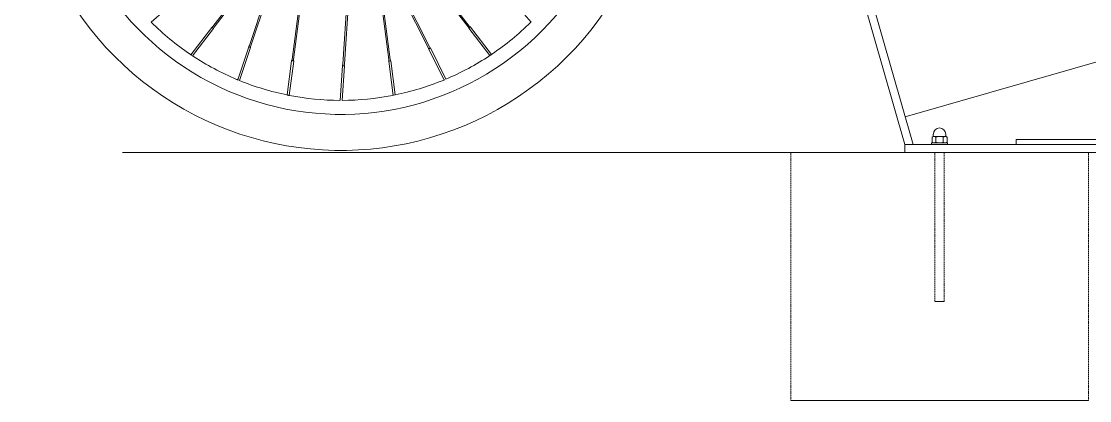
# Model space of a CAD drawing. Header units: millimetres. Extents: x -676 to 3203, y 230 to 2977.
# Drawn here: x -676 to 400, y 1727 to 2109 of the extents above; entities that cross this region are included whole.
import ezdxf

# ---------------------------------------------------------------- set-up
doc = ezdxf.new("R2010")
doc.units = ezdxf.units.MM
doc.linetypes.add('HIDDEN', pattern=[1.905, 1.27, -0.635])
doc.layers.add('ZANO_R', color=7, linetype='Continuous', lineweight=0)
doc.layers.add('ZANO_R_przerywana', color=7, linetype='HIDDEN', lineweight=0)

msp = doc.modelspace()

# ---------------------------------------------------------------- linework, layer by layer
at = {"layer": 'ZANO_R'}
for p, q in [((214.3, 1984.8), (81.8, 2446.9)), ((222.6, 1984.8), (89.5, 2449.1)), ((949.4, 2223.3), (214.6, 2012.6)), ((242.7, 1992.9), (241.6, 1992.3)), ((241.6, 1992.3), (243.5, 1992.9)), ((241.6, 1992.3), (241.6, 1987)), ((242.7, 1992.9), (243.5, 1992.9)), ((242.9, 1995.2), (242.9, 1993)), ((249.2, 1992.9), (243.5, 1992.9)), ((245.4, 1992.3), (245.4, 1987)), ((249.2, 1992.9), (254.8, 1992.9)), ((252.9, 1992.3), (254.8, 1992.9)), ((252.9, 1992.3), (252.9, 1987)), ((254.8, 1992.9), (255.7, 1992.9)), ((255.4, 1993), (255.4, 1995.2)), ((256.7, 1992.3), (255.7, 1992.9)), ((256.7, 1992.3), (256.7, 1987)), ((214.2, 1976.8), (214.2, 1984.8)), ((214.2, 1984.8), (224.2, 1984.8)), ((1094.2, 1984.8), (224.2, 1984.8)), ((241.2, 1986.4), (241.2, 1984.8)), ((249.2, 1986.4), (241.2, 1986.4)), ((241.6, 1987), (242.7, 1986.4)), ((245.4, 1987), (243.5, 1986.4)), ((257.2, 1986.4), (249.2, 1986.4)), ((256.7, 1987), (254.8, 1986.4)), ((255.7, 1986.4), (256.7, 1987)), ((257.2, 1984.8), (257.2, 1986.4)), ((526.5, 1989.8), (326.5, 1989.8)), ((326.5, 1989.8), (326.5, 1984.8)), ((99.2, 1976.8), (-574.2, 1976.8)), ((-574.2, 1976.8), (1512.8, 1976.8)), ((99.2, 1976.8), (399.2, 1976.8)), ((399.2, 1976.8), (99.2, 1976.8)), ((253.9, 1976.8), (244.4, 1976.8)), ((253.9, 1976.8), (244.4, 1976.8)), ((904.2, 1976.8), (399.2, 1976.8))]:
    msp.add_line(p, q, dxfattribs=at)
at = {"layer": 'ZANO_R', "color": 253}
for p, q in [((-390.5, 2252.6), (-446.3, 2084.5)), ((-444.8, 2084.1), (-389.1, 2252.1)), ((-380.5, 2246.9), (-403.2, 2070.5)), ((-401.7, 2070.4), (-379, 2246.8)), ((-345.6, 2240.8), (-266.2, 2082.6)), ((-264.9, 2083.3), (-344.3, 2241.5)), ((-334.6, 2244), (-225.9, 2103.2)), ((-224.7, 2104.1), (-333.4, 2244.9)), ((-340.8, 2231.2), (-352.2, 2065.8)), ((-350.6, 2065.7), (-339.5, 2228.5)), ((-407.2, 2202.4), (-483, 2103.8)), ((-481.8, 2102.9), (-408.6, 2198)), ((-321.9, 2193.6), (-305.8, 2070.3)), ((-304.3, 2070.5), (-319.9, 2189.5)), ((-185.6, 2134.6), (-162.5, 2108.1)), ((-545.3, 2108), (-519, 2131)), ((-484.2, 2102.7), (-505.3, 2075.2)), ((-503.6, 2074.1), (-482.5, 2101.5)), ((-225.1, 2101.8), (-204, 2074.4)), ((-202.3, 2075.5), (-223.5, 2103)), ((-447, 2083.1), (-458, 2049.9)), ((-456.1, 2049.2), (-445.1, 2082.5)), ((-265.8, 2081.1), (-250.1, 2049.8)), ((-248.2, 2050.6), (-263.9, 2082)), ((-403.7, 2069), (-408.1, 2034.7)), ((-406.1, 2034.3), (-401.6, 2068.8)), ((-305.9, 2068.7), (-301.4, 2034.3)), ((-299.4, 2034.7), (-303.9, 2069)), ((-352.5, 2064.2), (-354.9, 2029.2)), ((-352.9, 2029.2), (-350.5, 2064.1))]:
    msp.add_line(p, q, dxfattribs=at)
at = {"layer": 'ZANO_R', "color": 253, "flags": 128}
for points in [[(-545.2, 2107.9), (-545.2, 2107.9), (-545.2, 2107.9), (-545.3, 2108)], [(-225.9, 2103.2), (-225.6, 2102.8), (-225.1, 2101.8)], [(-223.5, 2103.1), (-224.2, 2103.6), (-224.7, 2104.1)], [(-162.5, 2108.1), (-162.6, 2108), (-162.7, 2107.9), (-162.7, 2107.9)], [(-446.3, 2084.5), (-446.8, 2083.5), (-447, 2083.1)], [(-445.1, 2082.5), (-445.1, 2083), (-444.8, 2084.1)], [(-266.2, 2082.6), (-265.8, 2081.5), (-265.8, 2081.1)], [(-263.9, 2082.1), (-264.3, 2082.4), (-264.9, 2083.3)], [(-504.4, 2074.6), (-504.6, 2074.8), (-505, 2075), (-505.3, 2075.2), (-505.6, 2075.5), (-505.8, 2075.6), (-505.9, 2075.7), (-505.9, 2075.7)], [(-403.2, 2070.6), (-403.3, 2070), (-403.7, 2069)], [(-401.6, 2068.8), (-401.7, 2069.6), (-401.7, 2070.3)], [(-202, 2075.7), (-202, 2075.7), (-202.1, 2075.6), (-202.3, 2075.5), (-202.6, 2075.2), (-202.9, 2075), (-203.3, 2074.8), (-203.6, 2074.6), (-203.9, 2074.4), (-204, 2074.3), (-204.1, 2074.3)], [(-352.2, 2065.8), (-352.3, 2064.9), (-352.6, 2064.2)], [(-350.5, 2064.1), (-350.6, 2064.1), (-350.8, 2064.1), (-351.1, 2064.1), (-351.5, 2064.1), (-351.9, 2064.1), (-352.2, 2064.2), (-352.5, 2064.2), (-352.5, 2064.2), (-352.5, 2064.2)], [(-350.5, 2064.1), (-350.7, 2065.2), (-350.6, 2065.7)], [(-405.7, 2034.2), (-405.7, 2034.2), (-405.8, 2034.2), (-406, 2034.2), (-406.4, 2034.3), (-406.8, 2034.4), (-407.2, 2034.4), (-407.6, 2034.5), (-407.9, 2034.6), (-408.1, 2034.7), (-408.2, 2034.7), (-408.2, 2034.7)]]:
    msp.add_lwpolyline(points, dxfattribs=at)
at = {"layer": 'ZANO_R', "flags": 128}
for points in [[(243.5, 1992.9), (243.7, 1992.9), (245.4, 1992.3)], [(245.4, 1992.3), (248.2, 1992.9), (249.2, 1992.9)], [(249.2, 1992.9), (252, 1992.6), (252.9, 1992.3)], [(254.8, 1992.9), (254.9, 1992.9), (256.7, 1992.3)], [(243.5, 1986.4), (243.4, 1986.4), (241.6, 1987)], [(249.2, 1986.4), (248.2, 1986.5), (245.4, 1987)], [(252.9, 1987), (252, 1986.8), (249.2, 1986.4)], [(254.8, 1986.4), (254.6, 1986.4), (252.9, 1987)]]:
    msp.add_lwpolyline(points, dxfattribs=at)
at = {"layer": 'ZANO_R', "color": 253}
for centre, radius, start, end in [((-354, 2300.9), 322.1, 94.0878, 13.6657), ((687.4, 2300.9), 322.1, 104.7757, 223.1093), ((-354, 2300.9), 285.8, 180, 13.5897), ((-354, 2300.9), 271.7, 225.2653, 235.9861), ((-484.7, 2100.4), 2.43, 27.6744, 77.1914), ((-485.6, 2105.4), 2.98, 298.9373, 329.3535), ((-479.7, 2100.8), 2.89, 134.9028, 166.3838), ((-223.4, 2100.8), 1.99, 120.4764, 150.3103), ((-223, 2101.1), 1.99, 105.0077, 134.8564), ((-354, 2300.9), 271.7, 304.0142, 314.7359), ((-445.7, 2085), 2.27, 234.4372, 260.322), ((-444.9, 2085.4), 2.92, 245.8442, 265.9207), ((-266.1, 2083.4), 2.27, 279.436, 305.3177), ((-265.9, 2084.2), 2.92, 290.8464, 310.9201), ((-354, 2300.9), 271.7, 236.5823, 247.2348), ((-403.1, 2067.1), 1.99, 75.4688, 105.3173), ((-402.6, 2067), 1.99, 60.0137, 89.857), ((-308.8, 2069.6), 2.98, 343.9201, 14.3695), ((-304.6, 2066.7), 2.43, 72.6689, 122.1996), ((-301.4, 2070.5), 2.89, 179.8732, 211.4153), ((-354, 2300.9), 271.7, 292.9088, 303.4844), ((-450.8, 2067.1), 18.6, 243.669, 249.5463), ((-354, 2300.9), 271.7, 247.9088, 258.4837), ((-354, 2300.9), 271.7, 281.5823, 292.2361), ((-256.9, 2066.6), 18.2, 288.6052, 294.6266), ((-304.6, 2053), 18.9, 277.4262, 285.0524), ((-354, 2300.9), 271.7, 259.0154, 269.7357), ((-354.4, 2041.8), 12.6, 266.0848, 267.368), ((-353.7, 2043.9), 14.7, 273.1142, 273.8475), ((-354, 2300.9), 271.7, 270.2644, 280.9836)]:
    msp.add_arc(centre, radius, start, end, dxfattribs=at)
at = {"layer": 'ZANO_R'}
for centre, radius, start, end in [((242.8, 1993), 0.12, 270, 0), ((249.2, 1995.2), 6.25, 90, 180), ((249.2, 1995.2), 6.25, 0, 90), ((255.5, 1993), 0.12, 180, 270)]:
    msp.add_arc(centre, radius, start, end, dxfattribs=at)
at = {"layer": 'ZANO_R_przerywana'}
for p, q in [((99.2, 1976.8), (99.2, 1726.8)), ((99.2, 1976.8), (99.2, 1726.8)), ((244.4, 1976.8), (244.4, 1826.8)), ((253.9, 1826.8), (253.9, 1976.8)), ((399.2, 1976.8), (399.2, 1726.8)), ((399.2, 1976.8), (399.2, 1726.8)), ((244.4, 1826.8), (253.9, 1826.8)), ((253.9, 1826.8), (244.4, 1826.8)), ((99.2, 1726.8), (399.2, 1726.8)), ((399.2, 1726.8), (99.2, 1726.8))]:
    msp.add_line(p, q, dxfattribs=at)

doc.saveas('drawing.dxf')
